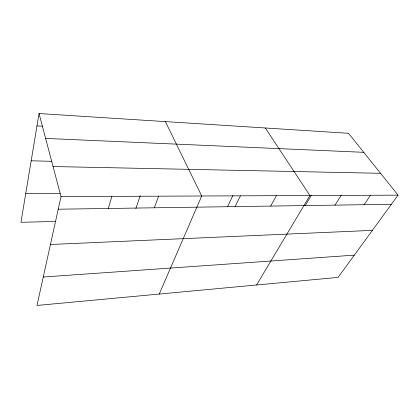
<?xml version="1.0" encoding="UTF-8"?>
<svg xmlns="http://www.w3.org/2000/svg" width="419" height="419" viewBox="0 0 419 419"><rect width="100%" height="100%" fill="white"/><g stroke="black" fill="none" stroke-linecap="round" stroke-linejoin="round"><path stroke-width="0.63" d="M39.035 113.544L60.996 196.595L36.998 305.456L338.107 277.388L398.05 195.154L348.503 133.3L39.035 113.544L20.95 222.3L55.842 221.436M108.285 208.473L111.883 196.375M135.856 208.531L140.218 195.694M154.349 207.793L158.623 196.176M159.246 294.059L201.707 195.992L165.395 121.61M227.554 206.667L232.933 195.458M235.122 206.598L240.417 195.825M270.721 206.075L276.393 195.673M256.585 284.988L309.919 195.532L265.306 127.989M305.095 205.855L311.458 195.212M334.975 205.127L341.234 195.395M364.069 204.697L370.548 195.27M43.267 277.022L354.317 255.145M50.437 244.481L372.381 230.371M58.215 209.212L391.388 204.294M60.996 196.595L398.05 195.154M25.753 193.426L60.231 193.374M53.045 166.532L380.546 173.304M31.179 160.796L51.898 161.315M45.613 138.422L363.739 152.322M36.977 125.904L42.796 126.219"/></g></svg>
